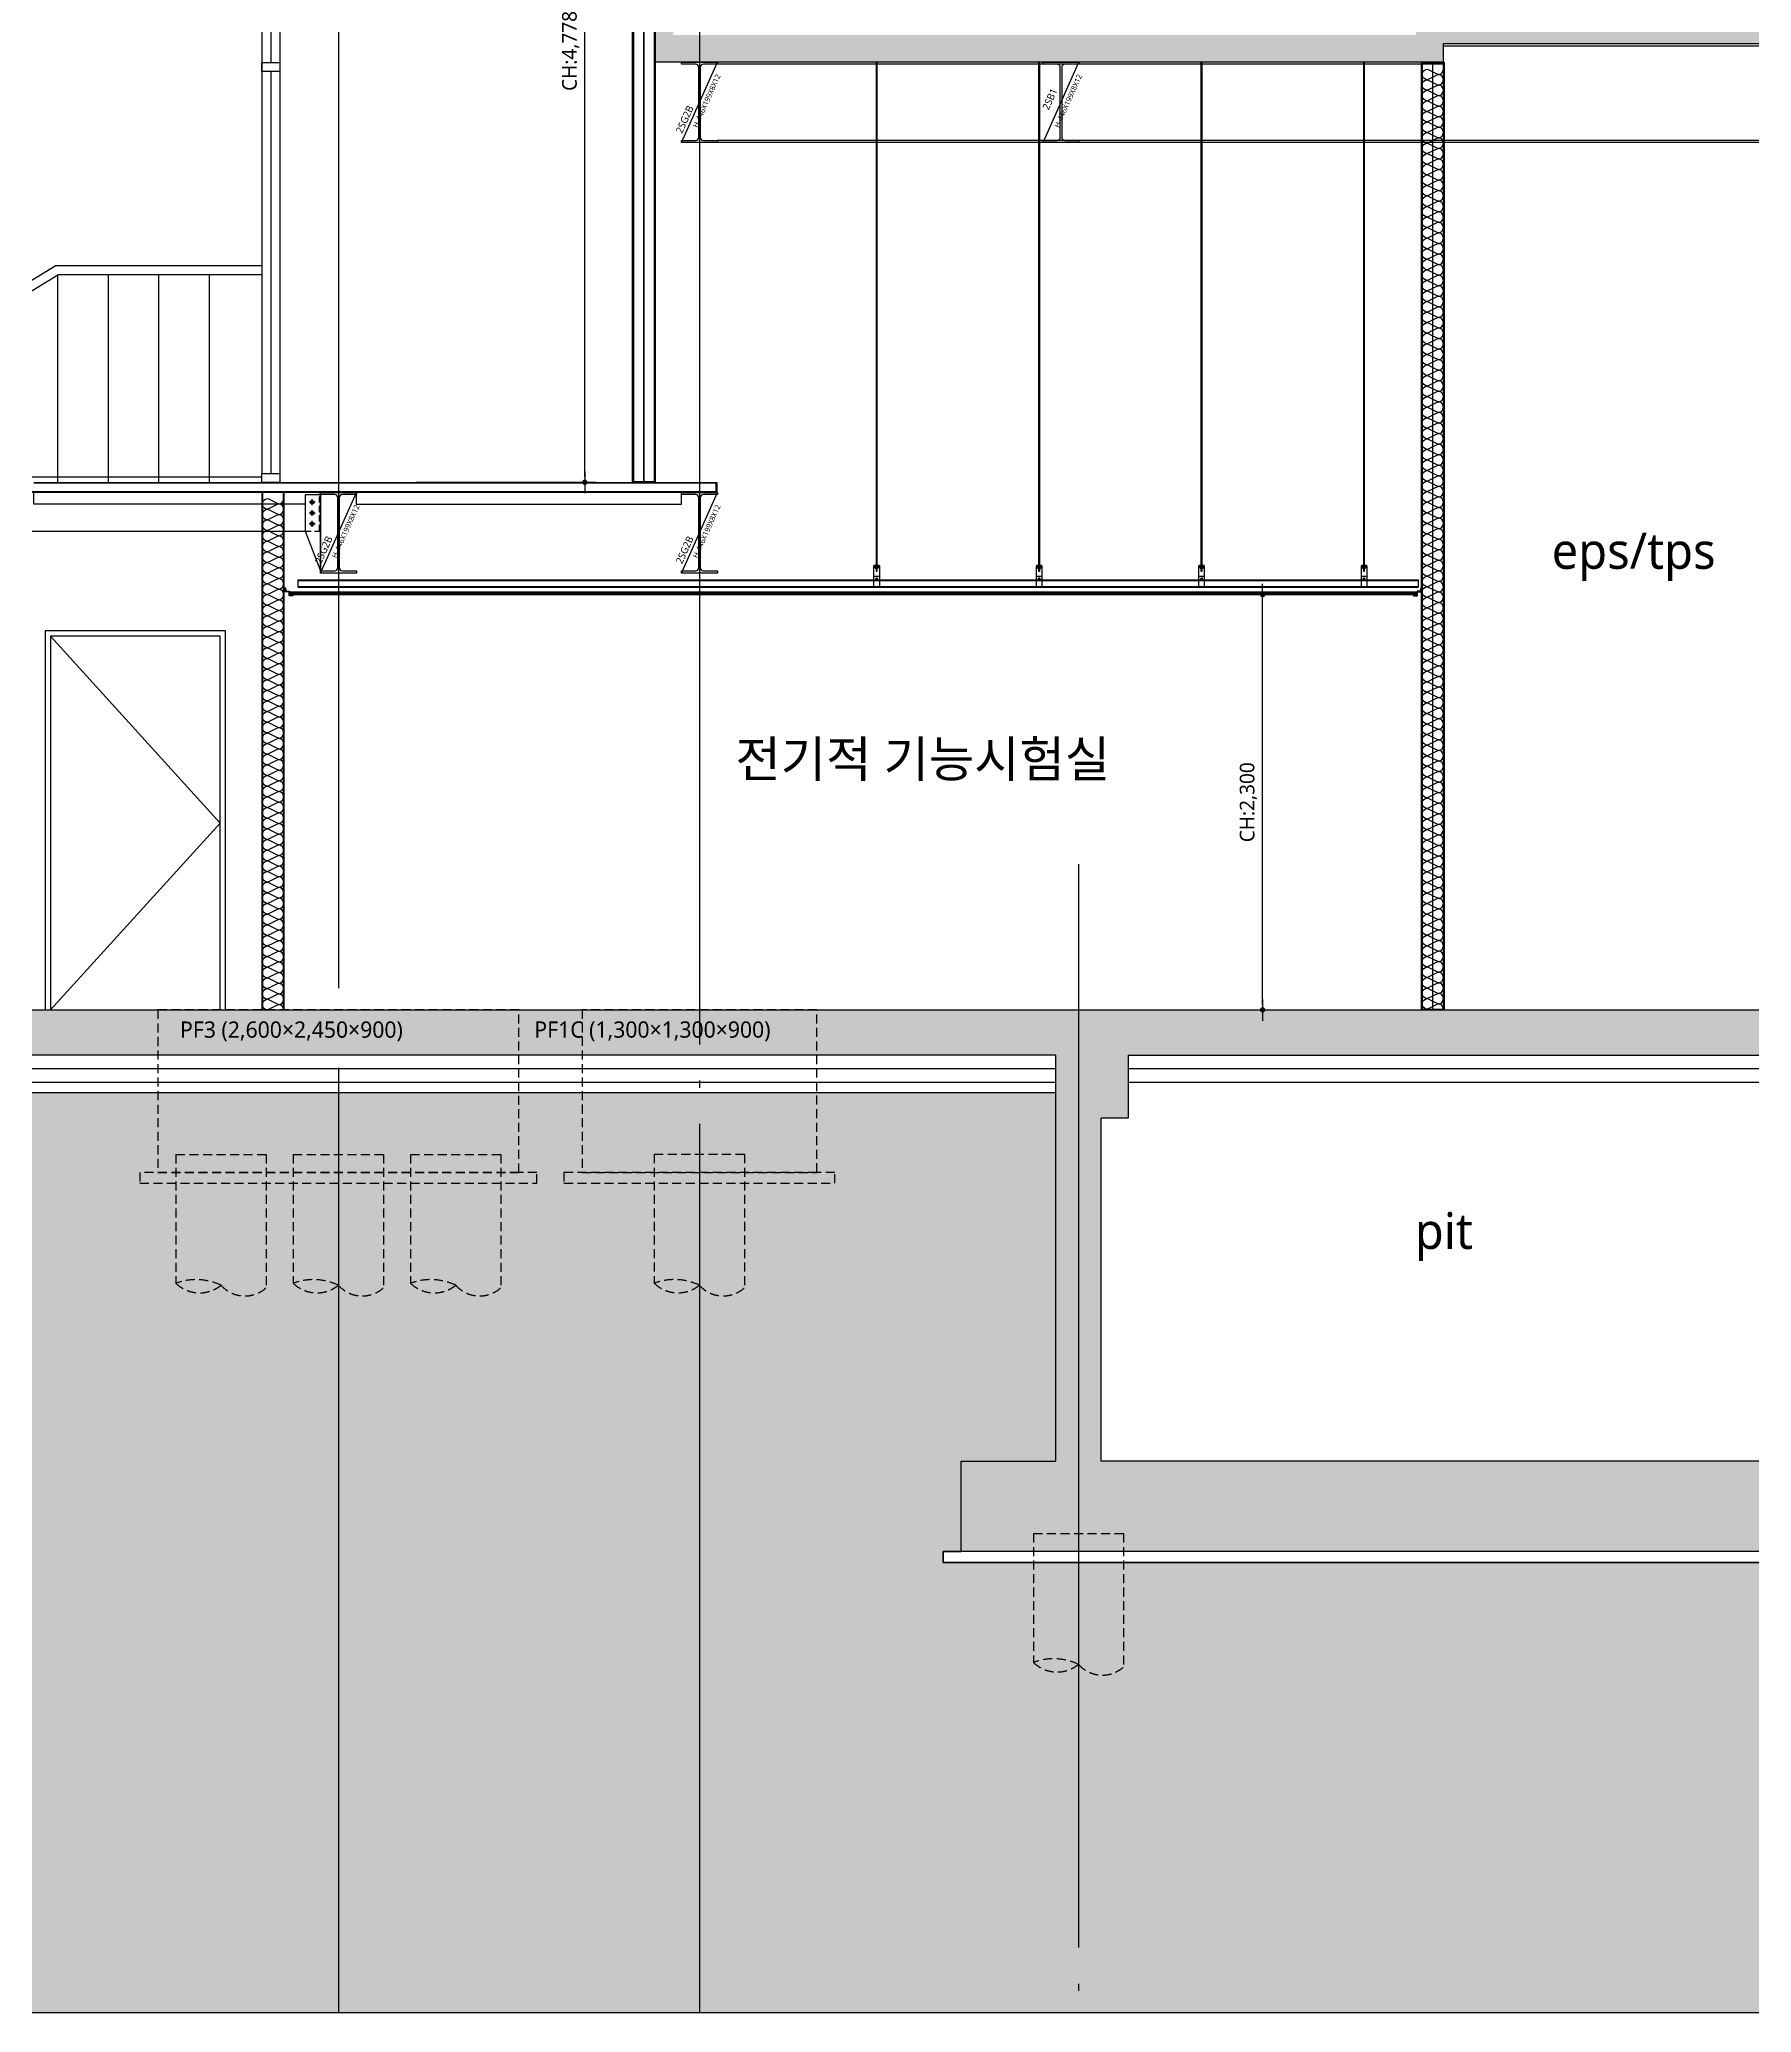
# Model space of a CAD drawing. Header units: millimetres. Extents: x 0 to 672800, y 0 to 118800.
# Drawn here: x 587683 to 597167, y 20890 to 31819 of the extents above; entities that cross this region are included whole.
import ezdxf
from ezdxf.enums import TextEntityAlignment as Align

# ---------------------------------------------------------------- set-up
doc = ezdxf.new("R2010")
doc.units = ezdxf.units.MM
doc.header["$LTSCALE"] = 200
for name, pattern in [('CEN-GAUN', [32.2, 30, -1, 0.2, -1]), ('CONTINOUS', [0]), ('HID', [2.3, 1.5, -0.8]), ('HIDDEN', [0.375, 0.25, -0.125])]:
    doc.linetypes.add(name, pattern=pattern)
doc.layers.get('DEFPOINTS').update_dxf_attribs({"color": 137})
for name, color, linetype in [('01단열재', 252, 'Continuous'), ('09GIRDER', 2, 'Continuous'), ('0파일', 251, 'HIDDEN'), ('5기초', 5, 'HIDDEN'), ('5기초버림콘크리트', 251, 'HIDDEN'), ('5버림콘크리트', 5, 'CONTINOUS'), ('A-CON', 2, 'Continuous'), ('AA-SANI-ASMB', 6, 'Continuous'), ('AA-SSXS', 6, 'Continuous'), ('BOLT', 8, 'Continuous'), ('CEN', 1, 'CEN-GAUN'), ('ELE-252', 252, 'Continuous'), ('ELE-6', 6, 'Continuous'), ('ELE-8', 8, 'Continuous'), ('ELE-STL', 252, 'Continuous'), ('FI', 6, 'Continuous'), ('HAT-253', 253, 'Continuous'), ('HAT-254', 254, 'Continuous'), ('HAT-INS', 252, 'Continuous'), ('HID-8', 8, 'HID'), ('PANEL', 6, 'Continuous'), ('S-253', 252, 'Continuous'), ('SOL-253', 253, 'Continuous'), ('STEEL', 4, 'Continuous'), ('WALL-GLASS', 4, 'Continuous')]:
    doc.layers.add(name, color=color, linetype=linetype)
doc.layers.add('check', color=61, linetype='Continuous', plot=False)
doc.layers.add('TXT-1', color=137, linetype='Continuous', plot=False)
doc.styles.add('$0$스타일1', font='malgun.ttf')
doc.styles.add('스타일1', font='malgun.ttf')
doc.linetypes.add('INSUL50', pattern='A,0.00254,-2.54,[134,ltypeshp.shx,S=6.25,R=0,X=-2.54,Y=0],-19.92,[134,ltypeshp.shx,S=6.25,R=180,X=2.54,Y=0],-2.54', length=25.00254)
doc.dimstyles.new('CJA', dxfattribs={"dimscale": 300, "dimtxt": 2.7, "dimasz": 1, "dimexe": 2, "dimexo": 3, "dimgap": 1, "dimtad": 1, "dimdec": 0, "dimzin": 1, "dimdsep": 46, "dimlunit": 6, "dimtxsty": '$0$스타일1', "dimblk": 'CJDOT', "dimcen": 0.09, "dimdle": 1, "dimclrd": 256, "dimclre": 256, "dimclrt": 3, "dimadec": 0, "dimazin": 0, "dimtfac": 1, "dimtdec": 0, "dimtix": 1, "dimtmove": 2, "dimatfit": 3, "dimldrblk": 'CJDOT', "dimfxl": 1, "dimtolj": 1, "dimtzin": 1, "dimarcsym": 0})

# ---------------------------------------------------------------- blocks, each defined once
blk = doc.blocks.new('*U305')
at = {"layer": 'HAT-INS'}
for points in [[(0, 0, 0.414214), (0.25, 0.25), (0, 0.75, -1), (0.5, 0.75), (0.25, 0.25, 0.414214), (0.5, 0)], [(0.5, 0, 0.414214), (0.75, 0.25), (0.5, 0.75, -1), (1, 0.75), (0.75, 0.25, 0.414214), (1, 0)], [(1, 0, 0.414214), (1.25, 0.25), (1, 0.75, -1), (1.5, 0.75), (1.25, 0.25, 0.414214), (1.5, 0)], [(1.5, 0, 0.414214), (1.75, 0.25), (1.5, 0.75, -1), (2, 0.75), (1.75, 0.25, 0.414214), (2, 0)], [(2, 0, 0.414214), (2.25, 0.25), (2, 0.75, -1), (2.5, 0.75), (2.25, 0.25, 0.414214), (2.5, 0)], [(2.5, 0, 0.414214), (2.75, 0.25), (2.5, 0.75, -1), (3, 0.75), (2.75, 0.25, 0.414214), (3, 0)], [(3, 0, 0.414214), (3.25, 0.25), (3, 0.75, -1), (3.5, 0.75), (3.25, 0.25, 0.414214), (3.5, 0)], [(3.5, 0, 0.414214), (3.75, 0.25), (3.5, 0.75, -1), (4, 0.75), (3.75, 0.25, 0.414214), (4, 0)], [(4, 0, 0.414214), (4.25, 0.25), (4, 0.75, -1), (4.5, 0.75), (4.25, 0.25, 0.414214), (4.5, 0)], [(4.5, 0, 0.414214), (4.75, 0.25), (4.5, 0.75, -1), (5, 0.75), (4.75, 0.25, 0.414214), (5, 0)], [(5, 0, 0.414214), (5.25, 0.25), (5, 0.75, -1), (5.5, 0.75), (5.25, 0.25, 0.414214), (5.5, 0)], [(5.5, 0, 0.414214), (5.75, 0.25), (5.5, 0.75, -1), (6, 0.75), (5.75, 0.25, 0.414214), (6, 0)], [(6, 0, 0.414214), (6.25, 0.25), (6, 0.75, -1), (6.5, 0.75), (6.25, 0.25, 0.414214), (6.5, 0)], [(6.5, 0, 0.414214), (6.75, 0.25), (6.5, 0.75, -1), (7, 0.75), (6.75, 0.25, 0.414214), (7, 0)], [(7, 0, 0.414214), (7.25, 0.25), (7, 0.75, -1), (7.5, 0.75), (7.25, 0.25, 0.414214), (7.5, 0)], [(7.5, 0, 0.414214), (7.75, 0.25), (7.5, 0.75, -1), (8, 0.75), (7.75, 0.25, 0.414214), (8, 0)], [(8, 0, 0.414214), (8.25, 0.25), (8, 0.75, -1), (8.5, 0.75), (8.25, 0.25, 0.414214), (8.5, 0)], [(8.5, 0, 0.414214), (8.75, 0.25), (8.5, 0.75, -1), (9, 0.75), (8.75, 0.25, 0.414214), (9, 0)], [(9, 0, 0.414214), (9.25, 0.25), (9, 0.75, -1), (9.5, 0.75), (9.25, 0.25, 0.414214), (9.5, 0)], [(9.5, 0, 0.414214), (9.75, 0.25), (9.5, 0.75, -1), (10, 0.75), (9.75, 0.25, 0.414214), (10, 0)], [(10, 0, 0.414214), (10.25, 0.25), (10, 0.75, -1), (10.5, 0.75), (10.25, 0.25, 0.414214), (10.5, 0)], [(10.5, 0, 0.414214), (10.75, 0.25), (10.5, 0.75, -1), (11, 0.75), (10.75, 0.25, 0.414214), (11, 0)], [(11, 0, 0.414214), (11.25, 0.25), (11, 0.75, -1), (11.5, 0.75), (11.25, 0.25, 0.414214), (11.5, 0)], [(11.5, 0, 0.414214), (11.75, 0.25), (11.5, 0.75, -1), (12, 0.75), (11.75, 0.25, 0.414214), (12, 0)], [(12, 0, 0.414214), (12.25, 0.25), (12, 0.75, -1), (12.5, 0.75), (12.25, 0.25, 0.414214), (12.5, 0)], [(12.5, 0, 0.414214), (12.75, 0.25), (12.5, 0.75, -1), (13, 0.75), (12.75, 0.25, 0.414214), (13, 0)], [(13, 0, 0.414214), (13.25, 0.25), (13, 0.75, -1), (13.5, 0.75), (13.25, 0.25, 0.414214), (13.5, 0)], [(13.5, 0, 0.414214), (13.75, 0.25), (13.5, 0.75, -1), (14, 0.75), (13.75, 0.25, 0.414214), (14, 0)], [(14, 0, 0.414214), (14.25, 0.25), (14, 0.75, -1), (14.5, 0.75), (14.25, 0.25, 0.414214), (14.5, 0)], [(14.5, 0, 0.414214), (14.75, 0.25), (14.5, 0.75, -1), (15, 0.75), (14.75, 0.25, 0.414214), (15, 0)], [(15, 0, 0.414214), (15.25, 0.25), (15, 0.75, -1), (15.5, 0.75), (15.25, 0.25, 0.414214), (15.5, 0)], [(15.5, 0, 0.414214), (15.75, 0.25), (15.5, 0.75, -1), (16, 0.75), (15.75, 0.25, 0.414214), (16, 0)], [(16, 0, 0.414214), (16.25, 0.25), (16, 0.75, -1), (16.5, 0.75), (16.25, 0.25, 0.414214), (16.5, 0)], [(16.5, 0, 0.414214), (16.75, 0.25), (16.5, 0.75, -1), (17, 0.75), (16.75, 0.25, 0.414214), (17, 0)], [(17, 0, 0.414214), (17.25, 0.25), (17, 0.75, -1), (17.5, 0.75), (17.25, 0.25, 0.414214), (17.5, 0)], [(17.5, 0, 0.414214), (17.75, 0.25), (17.5, 0.75, -1), (18, 0.75), (17.75, 0.25, 0.414214), (18, 0)], [(18, 0, 0.414214), (18.25, 0.25), (18, 0.75, -1), (18.5, 0.75), (18.25, 0.25, 0.414214), (18.5, 0)], [(18.5, 0, 0.414214), (18.75, 0.25), (18.5, 0.75, -1), (19, 0.75), (18.75, 0.25, 0.414214), (19, 0)], [(19, 0, 0.414214), (19.25, 0.25), (19, 0.75, -1), (19.5, 0.75), (19.25, 0.25, 0.414214), (19.5, 0)], [(19.5, 0, 0.414214), (19.75, 0.25), (19.5, 0.75, -1), (20, 0.75), (19.75, 0.25, 0.414214), (20, 0)], [(20, 0, 0.414214), (20.25, 0.25), (20, 0.75, -1), (20.5, 0.75), (20.25, 0.25, 0.414214), (20.5, 0)], [(20.5, 0, 0.414214), (20.75, 0.25), (20.5, 0.75, -1), (21, 0.75), (20.75, 0.25, 0.414214), (21, 0)], [(21, 0, 0.414214), (21.25, 0.25), (21, 0.75, -1), (21.5, 0.75), (21.25, 0.25, 0.414214), (21.5, 0)], [(21.5, 0, 0.414214), (21.75, 0.25), (21.5, 0.75, -1), (22, 0.75), (21.75, 0.25, 0.414214), (22, 0)], [(22, 0, 0.414214), (22.25, 0.25), (22, 0.75, -1), (22.5, 0.75), (22.25, 0.25, 0.414214), (22.5, 0)], [(22.5, 0, 0.414214), (22.75, 0.25), (22.5, 0.75, -1), (23, 0.75), (22.75, 0.25, 0.414214), (23, 0)], [(23, 0, 0.414214), (23.25, 0.25), (23, 0.75, -1), (23.5, 0.75), (23.25, 0.25, 0.414214), (23.5, 0)], [(23.5, 0, 0.414214), (23.75, 0.25), (23.5, 0.75, -1), (24, 0.75), (23.75, 0.25, 0.414214), (24, 0)]]:
    blk.add_lwpolyline(points, format="xyb", dxfattribs=at)
blk = doc.blocks.new('*U293')
at = {"layer": 'HAT-INS'}
for points in [[(0, 0, 0.414214), (0.25, 0.25), (0, 0.75, -1), (0.5, 0.75), (0.25, 0.25, 0.414214), (0.5, 0)], [(0.5, 0, 0.414214), (0.75, 0.25), (0.5, 0.75, -1), (1, 0.75), (0.75, 0.25, 0.414214), (1, 0)], [(1, 0, 0.414214), (1.25, 0.25), (1, 0.75, -1), (1.5, 0.75), (1.25, 0.25, 0.414214), (1.5, 0)], [(1.5, 0, 0.414214), (1.75, 0.25), (1.5, 0.75, -1), (2, 0.75), (1.75, 0.25, 0.414214), (2, 0)], [(2, 0, 0.414214), (2.25, 0.25), (2, 0.75, -1), (2.5, 0.75), (2.25, 0.25, 0.414214), (2.5, 0)], [(2.5, 0, 0.414214), (2.75, 0.25), (2.5, 0.75, -1), (3, 0.75), (2.75, 0.25, 0.414214), (3, 0)], [(3, 0, 0.414214), (3.25, 0.25), (3, 0.75, -1), (3.5, 0.75), (3.25, 0.25, 0.414214), (3.5, 0)], [(3.5, 0, 0.414214), (3.75, 0.25), (3.5, 0.75, -1), (4, 0.75), (3.75, 0.25, 0.414214), (4, 0)], [(4, 0, 0.414214), (4.25, 0.25), (4, 0.75, -1), (4.5, 0.75), (4.25, 0.25, 0.414214), (4.5, 0)], [(4.5, 0, 0.414214), (4.75, 0.25), (4.5, 0.75, -1), (5, 0.75), (4.75, 0.25, 0.414214), (5, 0)], [(5, 0, 0.414214), (5.25, 0.25), (5, 0.75, -1), (5.5, 0.75), (5.25, 0.25, 0.414214), (5.5, 0)], [(5.5, 0, 0.414214), (5.75, 0.25), (5.5, 0.75, -1), (6, 0.75), (5.75, 0.25, 0.414214), (6, 0)], [(6, 0, 0.414214), (6.25, 0.25), (6, 0.75, -1), (6.5, 0.75), (6.25, 0.25, 0.414214), (6.5, 0)], [(6.5, 0, 0.414214), (6.75, 0.25), (6.5, 0.75, -1), (7, 0.75), (6.75, 0.25, 0.414214), (7, 0)], [(7, 0, 0.414214), (7.25, 0.25), (7, 0.75, -1), (7.5, 0.75), (7.25, 0.25, 0.414214), (7.5, 0)], [(7.5, 0, 0.414214), (7.75, 0.25), (7.5, 0.75, -1), (8, 0.75), (7.75, 0.25, 0.414214), (8, 0)], [(8, 0, 0.414214), (8.25, 0.25), (8, 0.75, -1), (8.5, 0.75), (8.25, 0.25, 0.414214), (8.5, 0)], [(8.5, 0, 0.414214), (8.75, 0.25), (8.5, 0.75, -1), (9, 0.75), (8.75, 0.25, 0.414214), (9, 0)], [(9, 0, 0.414214), (9.25, 0.25), (9, 0.75, -1), (9.5, 0.75), (9.25, 0.25, 0.414214), (9.5, 0)], [(9.5, 0, 0.414214), (9.75, 0.25), (9.5, 0.75, -1), (10, 0.75), (9.75, 0.25, 0.414214), (10, 0)], [(10, 0, 0.414214), (10.25, 0.25), (10, 0.75, -1), (10.5, 0.75), (10.25, 0.25, 0.414214), (10.5, 0)], [(10.5, 0, 0.414214), (10.75, 0.25), (10.5, 0.75, -1), (11, 0.75), (10.75, 0.25, 0.414214), (11, 0)], [(11, 0, 0.414214), (11.25, 0.25), (11, 0.75, -1), (11.5, 0.75), (11.25, 0.25, 0.414214), (11.5, 0)], [(11.5, 0, 0.414214), (11.75, 0.25), (11.5, 0.75, -1), (12, 0.75), (11.75, 0.25, 0.414214), (12, 0)], [(12, 0, 0.414214), (12.25, 0.25), (12, 0.75, -1), (12.5, 0.75), (12.25, 0.25, 0.414214), (12.5, 0)], [(12.5, 0, 0.414214), (12.75, 0.25), (12.5, 0.75, -1), (13, 0.75), (12.75, 0.25, 0.414214), (13, 0)], [(13, 0, 0.414214), (13.25, 0.25), (13, 0.75, -1), (13.5, 0.75), (13.25, 0.25, 0.414214), (13.5, 0)], [(13.5, 0, 0.414214), (13.75, 0.25), (13.5, 0.75, -1), (14, 0.75), (13.75, 0.25, 0.414214), (14, 0)], [(14, 0, 0.414214), (14.25, 0.25), (14, 0.75, -1), (14.5, 0.75), (14.25, 0.25, 0.414214), (14.5, 0)], [(14.5, 0, 0.414214), (14.75, 0.25), (14.5, 0.75, -1), (15, 0.75), (14.75, 0.25, 0.414214), (15, 0)], [(15, 0, 0.414214), (15.25, 0.25), (15, 0.75, -1), (15.5, 0.75), (15.25, 0.25, 0.414214), (15.5, 0)], [(15.5, 0, 0.414214), (15.75, 0.25), (15.5, 0.75, -1), (16, 0.75), (15.75, 0.25, 0.414214), (16, 0)], [(16, 0, 0.414214), (16.25, 0.25), (16, 0.75, -1), (16.5, 0.75), (16.25, 0.25, 0.414214), (16.5, 0)], [(16.5, 0, 0.414214), (16.75, 0.25), (16.5, 0.75, -1), (17, 0.75), (16.75, 0.25, 0.414214), (17, 0)], [(17, 0, 0.414214), (17.25, 0.25), (17, 0.75, -1), (17.5, 0.75), (17.25, 0.25, 0.414214), (17.5, 0)], [(17.5, 0, 0.414214), (17.75, 0.25), (17.5, 0.75, -1), (18, 0.75), (17.75, 0.25, 0.414214), (18, 0)], [(18, 0, 0.414214), (18.25, 0.25), (18, 0.75, -1), (18.5, 0.75), (18.25, 0.25, 0.414214), (18.5, 0)], [(18.5, 0, 0.414214), (18.75, 0.25), (18.5, 0.75, -1), (19, 0.75), (18.75, 0.25, 0.414214), (19, 0)], [(19, 0, 0.414214), (19.25, 0.25), (19, 0.75, -1), (19.5, 0.75), (19.25, 0.25, 0.414214), (19.5, 0)], [(19.5, 0, 0.414214), (19.75, 0.25), (19.5, 0.75, -1), (20, 0.75), (19.75, 0.25, 0.414214), (20, 0)], [(20, 0, 0.414214), (20.25, 0.25), (20, 0.75, -1), (20.5, 0.75), (20.25, 0.25, 0.414214), (20.5, 0)], [(20.5, 0, 0.414214), (20.75, 0.25), (20.5, 0.75, -1), (21, 0.75), (20.75, 0.25, 0.414214), (21, 0)], [(21, 0, 0.414214), (21.25, 0.25), (21, 0.75, -1), (21.5, 0.75), (21.25, 0.25, 0.414214), (21.5, 0)], [(21.5, 0, 0.414214), (21.75, 0.25), (21.5, 0.75, -1), (22, 0.75), (21.75, 0.25, 0.414214), (22, 0)], [(22, 0, 0.414214), (22.25, 0.25), (22, 0.75, -1), (22.5, 0.75), (22.25, 0.25, 0.414214), (22.5, 0)], [(22.5, 0, 0.414214), (22.75, 0.25), (22.5, 0.75, -1), (23, 0.75), (22.75, 0.25, 0.414214), (23, 0)], [(23, 0, 0.414214), (23.25, 0.25), (23, 0.75, -1), (23.5, 0.75), (23.25, 0.25, 0.414214), (23.5, 0)], [(23.5, 0, 0.414214), (23.75, 0.25), (23.5, 0.75, -1), (24, 0.75), (23.75, 0.25, 0.414214), (24, 0)], [(24, 0, 0.414214), (24.25, 0.25), (24, 0.75, -1), (24.5, 0.75), (24.25, 0.25, 0.414214), (24.5, 0)], [(24.5, 0, 0.414214), (24.75, 0.25), (24.5, 0.75, -1), (25, 0.75), (24.75, 0.25, 0.414214), (25, 0)], [(25, 0, 0.414214), (25.25, 0.25), (25, 0.75, -1), (25.5, 0.75), (25.25, 0.25, 0.414214), (25.5, 0)], [(25.5, 0, 0.414214), (25.75, 0.25), (25.5, 0.75, -1), (26, 0.75), (25.75, 0.25, 0.414214), (26, 0)], [(26, 0, 0.414214), (26.25, 0.25), (26, 0.75, -1), (26.5, 0.75), (26.25, 0.25, 0.414214), (26.5, 0)], [(26.5, 0, 0.414214), (26.75, 0.25), (26.5, 0.75, -1), (27, 0.75), (26.75, 0.25, 0.414214), (27, 0)], [(27, 0, 0.414214), (27.25, 0.25), (27, 0.75, -1), (27.5, 0.75), (27.25, 0.25, 0.414214), (27.5, 0)], [(27.5, 0, 0.414214), (27.75, 0.25), (27.5, 0.75, -1), (28, 0.75), (27.75, 0.25, 0.414214), (28, 0)], [(28, 0, 0.414214), (28.25, 0.25), (28, 0.75, -1), (28.5, 0.75), (28.25, 0.25, 0.414214), (28.5, 0)], [(28.5, 0, 0.414214), (28.75, 0.25), (28.5, 0.75, -1), (29, 0.75), (28.75, 0.25, 0.414214), (29, 0)], [(29, 0, 0.414214), (29.25, 0.25), (29, 0.75, -1), (29.5, 0.75), (29.25, 0.25, 0.414214), (29.5, 0)], [(29.5, 0, 0.414214), (29.75, 0.25), (29.5, 0.75, -1), (30, 0.75), (29.75, 0.25, 0.414214), (30, 0)], [(30, 0, 0.414214), (30.25, 0.25), (30, 0.75, -1), (30.5, 0.75), (30.25, 0.25, 0.414214), (30.5, 0)], [(30.5, 0, 0.414214), (30.75, 0.25), (30.5, 0.75, -1), (31, 0.75), (30.75, 0.25, 0.414214), (31, 0)], [(31, 0, 0.414214), (31.25, 0.25), (31, 0.75, -1), (31.5, 0.75), (31.25, 0.25, 0.414214), (31.5, 0)], [(31.5, 0, 0.414214), (31.75, 0.25), (31.5, 0.75, -1), (32, 0.75), (31.75, 0.25, 0.414214), (32, 0)], [(32, 0, 0.414214), (32.25, 0.25), (32, 0.75, -1), (32.5, 0.75), (32.25, 0.25, 0.414214), (32.5, 0)], [(32.5, 0, 0.414214), (32.75, 0.25), (32.5, 0.75, -1), (33, 0.75), (32.75, 0.25, 0.414214), (33, 0)], [(33, 0, 0.414214), (33.25, 0.25), (33, 0.75, -1), (33.5, 0.75), (33.25, 0.25, 0.414214), (33.5, 0)], [(33.5, 0, 0.414214), (33.75, 0.25), (33.5, 0.75, -1), (34, 0.75), (33.75, 0.25, 0.414214), (34, 0)], [(34, 0, 0.414214), (34.25, 0.25), (34, 0.75, -1), (34.5, 0.75), (34.25, 0.25, 0.414214), (34.5, 0)], [(34.5, 0, 0.414214), (34.75, 0.25), (34.5, 0.75, -1), (35, 0.75), (34.75, 0.25, 0.414214), (35, 0)], [(35, 0, 0.414214), (35.25, 0.25), (35, 0.75, -1), (35.5, 0.75), (35.25, 0.25, 0.414214), (35.5, 0)], [(35.5, 0, 0.414214), (35.75, 0.25), (35.5, 0.75, -1), (36, 0.75), (35.75, 0.25, 0.414214), (36, 0)], [(36, 0, 0.414214), (36.25, 0.25), (36, 0.75, -1), (36.5, 0.75), (36.25, 0.25, 0.414214), (36.5, 0)], [(36.5, 0, 0.414214), (36.75, 0.25), (36.5, 0.75, -1), (37, 0.75), (36.75, 0.25, 0.414214), (37, 0)], [(37, 0, 0.414214), (37.25, 0.25), (37, 0.75, -1), (37.5, 0.75), (37.25, 0.25, 0.414214), (37.5, 0)], [(37.5, 0, 0.414214), (37.75, 0.25), (37.5, 0.75, -1), (38, 0.75), (37.75, 0.25, 0.414214), (38, 0)], [(38, 0, 0.414214), (38.25, 0.25), (38, 0.75, -1), (38.5, 0.75), (38.25, 0.25, 0.414214), (38.5, 0)], [(38.5, 0, 0.414214), (38.75, 0.25), (38.5, 0.75, -1), (39, 0.75), (38.75, 0.25, 0.414214), (39, 0)], [(39, 0, 0.414214), (39.25, 0.25), (39, 0.75, -1), (39.5, 0.75), (39.25, 0.25, 0.414214), (39.5, 0)], [(39.5, 0, 0.414214), (39.75, 0.25), (39.5, 0.75, -1), (40, 0.75), (39.75, 0.25, 0.414214), (40, 0)], [(40, 0, 0.414214), (40.25, 0.25), (40, 0.75, -1), (40.5, 0.75), (40.25, 0.25, 0.414214), (40.5, 0)], [(40.5, 0, 0.414214), (40.75, 0.25), (40.5, 0.75, -1), (41, 0.75), (40.75, 0.25, 0.414214), (41, 0)], [(41, 0, 0.414214), (41.25, 0.25), (41, 0.75, -1), (41.5, 0.75), (41.25, 0.25, 0.414214), (41.5, 0)], [(41.5, 0, 0.414214), (41.75, 0.25), (41.5, 0.75, -1), (42, 0.75), (41.75, 0.25, 0.414214), (42, 0)], [(42, 0, 0.414214), (42.25, 0.25), (42, 0.75, -1), (42.5, 0.75), (42.25, 0.25, 0.414214), (42.5, 0)], [(42.5, 0, 0.414214), (42.75, 0.25), (42.5, 0.75, -1), (43, 0.75), (42.75, 0.25, 0.414214), (43, 0)], [(43, 0, 0.414214), (43.25, 0.25), (43, 0.75, -1), (43.5, 0.75), (43.25, 0.25, 0.414214), (43.5, 0)], [(43.5, 0, 0.414214), (43.75, 0.25), (43.5, 0.75, -1), (44, 0.75), (43.75, 0.25, 0.414214), (44, 0)], [(44, 0, 0.414214), (44.25, 0.25), (44, 0.75, -1), (44.5, 0.75), (44.25, 0.25, 0.414214), (44.5, 0)]]:
    blk.add_lwpolyline(points, format="xyb", dxfattribs=at)
blk = doc.blocks.new('CJDOT')
blk.add_line((-2, 0), (2, 0))
at = {"const_width": 0.5}
blk.add_lwpolyline([(-0.25, 0, 1), (0.25, 0, 1)], format="xyb", close=True, dxfattribs=at)
blk = doc.blocks.new('*D491')
at = {"layer": 'check', "lineweight": -2, "transparency": 16777216}
for p, q in [((590409, 34144), (590764, 34144)), ((590704, 29396), (590704, 34114)), ((589770, 29366), (590764, 29366))]:
    blk.add_line(p, q, dxfattribs=at)
at = {"layer": 'DEFPOINTS', "color": 0, "transparency": 16777216}
for p in [(590319, 34144), (590704, 34144), (589680, 29366)]:
    blk.add_point(p, dxfattribs=at)
at = {"layer": 'check', "lineweight": -2, "transparency": 16777216, "xscale": 30, "yscale": 30, "zscale": 30}
for p, rotation in [((590704, 34144), 90), ((590704, 29366), 270)]:
    blk.add_blockref('CJDOT', p, dxfattribs=dict(at, rotation=rotation))
at = {"layer": 'check', "transparency": 16777216, "insert": (590626, 31755), "char_height": 81, "attachment_point": 5, "rotation": 90, "style": '$0$스타일1'}
blk.add_mtext('\\A1;CH:4,778', dxfattribs=at)
blk = doc.blocks.new('BOLT-M20')
at = {"layer": 'BOLT'}
for p, q in [((16, 0), (-16, 0)), ((0, -16), (0, 16))]:
    blk.add_line(p, q, dxfattribs=at)
blk.add_circle((0, 0), 10, dxfattribs=at)
blk = doc.blocks.new('str-sec1')
at = {"layer": 'ELE-6'}
for points in [[(105, 72), (105, 240), (4572, 2982), (5955, 2982)], [(405, 72), (4657, 2682), (6195, 2682)]]:
    blk.add_lwpolyline(points, dxfattribs=at)
at = {"layer": 'ELE-8', "ltscale": 10}
for p, q in [((80, 60), (62, 30)), ((430, 60), (448, 30))]:
    blk.add_line(p, q, dxfattribs=at)
at = {"layer": 'ELE-8'}
blk.add_lwpolyline([(4693, 2949), (8473, 2949)], dxfattribs=at)
at = {"layer": 'ELE-8', "ltscale": 10}
for points in [[(195, 92), (165, 92), (165, 72), (195, 72)], [(188, 107), (172, 107), (172, -80), (188, -80)], [(345, 92), (315, 92), (315, 72), (345, 72)], [(338, 107), (322, 107), (322, -80), (338, -80)]]:
    blk.add_lwpolyline(points, close=True, dxfattribs=at)
at = {"layer": 'FI'}
for p, q in [((6195, 2882), (6195, 2682)), ((6280, 2882), (6195, 2882)), ((6280, 2462), (6280, 2882)), ((6195, 2682), (6280, 2462))]:
    blk.add_line(p, q, dxfattribs=at)
blk.add_lwpolyline([(4693, 2952), (8473, 2952)], dxfattribs=at)
at = {"layer": 'HID-8', "color": 8, "linetype": 'HIDDEN', "ltscale": 0.7}
for p, q in [((6275, 2682), (6275, 2896)), ((6195, 2682), (6275, 2682))]:
    blk.add_line(p, q, dxfattribs=at)
at = {"layer": 'S-253'}
blk.add_line((6280, 2884), (6280, 2462), dxfattribs=at)
at = {"layer": 'STEEL'}
blk.add_line((8479, 2896), (8479, 2952), dxfattribs=at)
at = {"layer": 'STEEL', "ltscale": 100}
for p, q in [((80, 60), (80, 72)), ((80, 72), (430, 72)), ((430, 60), (80, 60)), ((430, 72), (430, 60))]:
    blk.add_line(p, q, dxfattribs=at)
at = {"layer": 'STEEL'}
for points in [[(8479, 2896), (4669, 2896), (4669, 2902), (8473, 2902), (8473, 2952)], [(8473, 2952), (8479, 2952)], [(6195, 2831), (4693, 2831), (4693, 2896)], [(6479, 2896), (6479, 2831), (8280, 2831), (8280, 2896)]]:
    blk.add_lwpolyline(points, dxfattribs=at)
at = {"layer": 'BOLT'}
for p in [(6235, 2842), (6235, 2782), (6235, 2722)]:
    blk.add_blockref('BOLT-M20', p, dxfattribs=at)
blk = doc.blocks.new('*D352')
at = {"layer": 'check', "lineweight": -2, "transparency": 16777216}
for p, q in [((594454, 28744), (594519, 28744)), ((594459, 26474), (594459, 28714)), ((594210, 26444), (594519, 26444))]:
    blk.add_line(p, q, dxfattribs=at)
at = {"layer": 'DEFPOINTS', "color": 0, "transparency": 16777216}
for p in [(594364, 28744), (594459, 28744), (594120, 26444)]:
    blk.add_point(p, dxfattribs=at)
at = {"layer": 'check', "lineweight": -2, "transparency": 16777216, "xscale": 30, "yscale": 30, "zscale": 30}
for p, rotation in [((594459, 28744), 90), ((594459, 26444), 270)]:
    blk.add_blockref('CJDOT', p, dxfattribs=dict(at, rotation=rotation))
at = {"layer": 'check', "transparency": 16777216, "insert": (594380, 27594), "char_height": 81, "attachment_point": 5, "rotation": 90, "style": '$0$스타일1'}
blk.add_mtext('\\A1;CH:2,300', dxfattribs=at)
blk = doc.blocks.new('pile(500)-section')
at = {"layer": '0파일'}
for p, q in [((-250, 0), (-250, -714)), ((-250, 0), (250, 0)), ((250, 0), (250, -739))]:
    blk.add_line(p, q, dxfattribs=at)
for points in [[(-250, -714, -0.201908), (0, -725, 0.417045), (250, -739)], [(-250, -714, 0.379922), (0, -725)]]:
    blk.add_lwpolyline(points, format="xyb", dxfattribs=at)
blk = doc.blocks.new('SG-2SG2B')
at = {"layer": '09GIRDER'}
blk.add_lwpolyline([(-100, -434), (-22, -434, 0.414214), (-4, -416), (-4, -30, 0.414214), (-22, -12), (-100, -12), (-100, 0), (100, 0), (100, -12), (22, -12, 0.414214), (4, -30), (4, -416, 0.414214), (22, -434), (100, -434), (100, -446), (-100, -446)], format="xyb", close=True, dxfattribs=at)
at = {"layer": 'DEFPOINTS'}
blk.add_line((-100, -446), (100, 0), dxfattribs=at)
at = {"layer": 'DEFPOINTS', "style": '스타일1'}
for s, height, p in [('H-446X199X8X12', 30, (40, -215)), ('2SG2B', 40, (-82, -318, 0))]:
    blk.add_text(s, height=height, rotation=65.9541, dxfattribs=at).set_placement(p, align=Align.MIDDLE_CENTER)
blk = doc.blocks.new('S-PF3-S1')
at = {"layer": '5기초'}
blk.add_lwpolyline([(-1000, 0), (-1000, -900), (1000, -900), (1000, 0)], close=True, dxfattribs=at)
at = {"layer": '5기초버림콘크리트'}
blk.add_lwpolyline([(1000, -900), (-1100, -900), (-1100, -960), (1100, -960), (1100, -900), (1000, -900)], dxfattribs=at)
for p in [(-650, -800), (0, -800), (650, -800)]:
    blk.add_blockref('pile(500)-section', p, dxfattribs=at)
at = {"layer": 'DEFPOINTS', "style": '스타일1'}
blk.add_text('PF3 (2,600×2,450×900)', height=90, dxfattribs=at).set_placement((-260, -109), align=Align.MIDDLE_CENTER)
blk = doc.blocks.new('PF1C')
at = {"layer": '5기초'}
blk.add_lwpolyline([(43724, 62969), (43724, 62069), (45024, 62069), (45024, 62969)], close=True, dxfattribs=at)
at = {"layer": '5기초버림콘크리트'}
blk.add_lwpolyline([(45024, 62069), (43624, 62069), (43624, 62009), (45124, 62009), (45124, 62069), (45024, 62069)], dxfattribs=at)
at = {"layer": '0파일'}
blk.add_blockref('pile(500)-section', (44374, 62169), dxfattribs=at)
at = {"layer": 'DEFPOINTS', "style": '스타일1'}
blk.add_text('PF1C (1,300×1,300×900)', height=90, dxfattribs=at).set_placement((44114, 62860), align=Align.MIDDLE_CENTER)

msp = doc.modelspace()

# ---------------------------------------------------------------- hatches: boundary and pattern name
at = {"layer": 'HAT-254'}
h = msp.add_hatch(color=256, dxfattribs=at)
h.dxf.hatch_style = 1
h.paths.add_polyline_path([(595639.1, 36404.3), (595639.1, 37043.5), (595489.1, 37043.6), (595489.1, 36895.9), (595339.1, 36865.9), (595339.1, 36745.9), (595519.1, 36745.9), (595489.1, 36705.9), (595489.1, 36551.5), (589800, 36443.6), (589339.1, 36443.6), (589339.1, 36703.3), (589309.1, 36743.3), (589489.1, 36743.3), (589489.1, 36863.6), (589339.1, 36893.6), (589339.1, 37043.6), (589189.1, 37043.6), (589189.1, 36293.6), (589801.4, 36293.6)])
h.paths.add_polyline_path([(600338.8, 36493.6), (602201.1, 36454.3), (602201.1, 36604.3), (600338.9, 36643.6), (597539.1, 36590.4), (597539.1, 36700.2), (597509.1, 36740.2), (597689.1, 36740.2), (597689.1, 36860.2), (597539.1, 36893.6), (597539.1, 37043.5), (597389.1, 37043.5), (597389.1, 36437.5)])
h.paths.add_polyline_path([(595459.1, 31693.6), (595459.1, 31793.6), (602201.1, 31793.6), (602201.1, 31943.6), (595454.1, 31943.6), (595454.1, 32043.6), (595309.1, 32043.6), (595309.1, 31843.6), (591194.1, 31843.6), (591194.1, 32043.6), (591094.1, 32043.6), (591094.1, 31693.6)])
h = msp.add_hatch(color=256, dxfattribs=at)
h.dxf.hatch_style = 1
h.paths.add_polyline_path([(598289.1, 23943.6), (597764.1, 23943.6), (597764.1, 26193.6), (602201.1, 26193.6), (602201.1, 26443.6), (595819.1, 26443.6), (595719.1, 26443.6), (589039.1, 26443.6), (578201.5, 26443.6), (578201.5, 26193.6), (593314.1, 26193.6), (593314.1, 23943.6), (592789.1, 23943.6), (592789.1, 23443.6), (598289.1, 23443.6)])
h.paths.add_polyline_path([(597514.1, 25843.6), (597364.1, 25843.6), (597364.1, 26193.6), (593714.1, 26193.6), (593714.1, 25843.6), (593564.1, 25843.6), (593564.1, 23943.6), (597514.1, 23943.6)])
at = {"layer": 'SOL-253'}
h = msp.add_hatch(color=256, dxfattribs=at)
h.dxf.hatch_style = 1
h.paths.add_polyline_path([(578201.5, 25983.6), (578201.5, 20890.3), (602201.1, 20890.3), (602201.1, 25983.6), (597764.1, 25983.6), (597764.1, 23943.6), (598289.1, 23943.6), (598289.1, 23443.6), (598389.1, 23443.6), (598389.1, 23383.6), (592689.1, 23383.6), (592689.1, 23443.6), (592789.1, 23443.6), (592789.1, 23943.6), (593314.1, 23943.6), (593314.1, 25983.6), (588652.1, 25983.6)])

# ---------------------------------------------------------------- linework, layer by layer
at = {"color": 1}
for p, q in [((589039.1, 28770.6), (589050.9, 28770.6)), ((589071.5, 28758.6), (595311.1, 28758.6)), ((589071.5, 28743.6), (589071.5, 28758.6)), ((589071.5, 28751.6), (595311.1, 28751.6)), ((589071.5, 28743.6), (595311.1, 28743.6)), ((595311.1, 28743.6), (595311.1, 28758.6)), ((595343.5, 28770.6), (595331.7, 28770.6))]:
    msp.add_line(p, q, dxfattribs=at)
at = {"color": 8}
for p, q in [((589113.6, 28825.6), (589113.6, 28785.6)), ((589113.6, 28825.6), (595321.1, 28825.6)), ((589113.6, 28822.6), (595321.1, 28822.6)), ((589113.6, 28788.6), (595321.1, 28788.6)), ((589113.6, 28785.6), (595321.1, 28785.6)), ((592335.8, 28843.6), (592305.8, 28843.6)), ((592327.7, 28831.6), (592314, 28831.6)), ((592320.8, 28837.8), (592320.8, 28825.4)), ((593235.8, 28843.6), (593205.8, 28843.6)), ((593227.7, 28831.6), (593214, 28831.6)), ((593220.8, 28837.8), (593220.8, 28825.4)), ((594135.8, 28843.6), (594105.8, 28843.6)), ((594127.7, 28831.6), (594114, 28831.6)), ((594120.8, 28837.8), (594120.8, 28825.4)), ((595035.8, 28843.6), (595005.8, 28843.6)), ((595027.7, 28831.6), (595014, 28831.6)), ((595020.8, 28837.8), (595020.8, 28825.4)), ((595321.1, 28825.6), (595321.1, 28785.6))]:
    msp.add_line(p, q, dxfattribs=at)
for points in [[(592317.4, 31693.6), (592317.5, 28873.5), (592324.1, 28873.5), (592324.1, 31693.6)], [(593217.4, 31693.6), (593217.5, 28873.5), (593224.1, 28873.5), (593224.1, 31693.6)], [(594117.4, 31693.6), (594117.5, 28873.5), (594124.1, 28873.5), (594124.1, 31693.6)], [(595017.4, 31693.6), (595017.5, 28873.5), (595024.1, 28873.5), (595024.1, 31693.6)], [(592335.8, 28902.7), (592334.5, 28904.7), (592307.1, 28904.7), (592305.8, 28902.7), (592305.8, 28897.7), (592307.1, 28895.7), (592334.5, 28895.7), (592335.8, 28897.7), (592305.8, 28897.7)], [(592312.1, 28895.7), (592312.1, 28890.6), (592329.7, 28890.6), (592329.7, 28895.7)], [(593235.8, 28902.7), (593234.5, 28904.7), (593207.1, 28904.7), (593205.8, 28902.7), (593205.8, 28897.7), (593207.1, 28895.7), (593234.5, 28895.7), (593235.8, 28897.7), (593205.8, 28897.7)], [(593212.1, 28895.7), (593212.1, 28890.6), (593229.7, 28890.6), (593229.7, 28895.7)], [(594135.8, 28902.7), (594134.5, 28904.7), (594107.1, 28904.7), (594105.8, 28902.7), (594105.8, 28897.7), (594107.1, 28895.7), (594134.5, 28895.7), (594135.8, 28897.7), (594105.8, 28897.7)], [(594112.1, 28895.7), (594112.1, 28890.6), (594129.7, 28890.6), (594129.7, 28895.7)], [(595035.8, 28902.7), (595034.5, 28904.7), (595007.1, 28904.7), (595005.8, 28902.7), (595005.8, 28897.7), (595007.1, 28895.7), (595034.5, 28895.7), (595035.8, 28897.7), (595005.8, 28897.7)], [(595012.1, 28895.7), (595012.1, 28890.6), (595029.7, 28890.6), (595029.7, 28895.7)]]:
    msp.add_lwpolyline(points, dxfattribs=at)
for points in [[(592305.8, 28902.7), (592335.8, 28902.7), (592335.8, 28783.6), (592305.8, 28783.6)], [(593205.8, 28902.7), (593235.8, 28902.7), (593235.8, 28783.6), (593205.8, 28783.6)], [(594105.8, 28902.7), (594135.8, 28902.7), (594135.8, 28783.6), (594105.8, 28783.6)], [(595005.8, 28902.7), (595035.8, 28902.7), (595035.8, 28783.6), (595005.8, 28783.6)]]:
    msp.add_lwpolyline(points, close=True, dxfattribs=at)
at = {"color": 6}
for points in [[(589068.5, 28740.6), (589087.5, 28740.6), (589087.5, 28737.6), (589065.5, 28737.6), (589065.5, 28759.6), (589043.5, 28759.6), (589043.5, 28781.6), (589046.5, 28781.6), (589046.5, 28762.6), (589068.5, 28762.6)], [(595314.1, 28740.6), (595295.1, 28740.6), (595295.1, 28737.6), (595317.1, 28737.6), (595317.1, 28759.6), (595339.1, 28759.6), (595339.1, 28781.6), (595336.1, 28781.6), (595336.1, 28762.6), (595314.1, 28762.6)]]:
    msp.add_lwpolyline(points, close=True, dxfattribs=at)
at = {"color": 8}
for centre, radius in [((592320.8, 28831.6), 4.25), ((592320.8, 28831.6), 3.25), ((593220.8, 28831.6), 4.25), ((593220.8, 28831.6), 3.25), ((594120.8, 28831.6), 4.25), ((594120.8, 28831.6), 3.25), ((595020.8, 28831.6), 4.25), ((595020.8, 28831.6), 3.25)]:
    msp.add_circle(centre, radius, dxfattribs=at)
at = {"layer": '01단열재', "linetype": 'INSUL50', "ltscale": 0.0114}
msp.add_line((591031.6, 36109.6), (591031.6, 29369.5), dxfattribs=at)
at = {"layer": '01단열재', "linetype": 'INSUL50', "ltscale": 0.015}
for points in [[(578201.5, 26118.6), (593314.1, 26118.6)], [(593714.1, 26118.6), (597364.1, 26118.6)]]:
    msp.add_lwpolyline(points, dxfattribs=at)
at = {"layer": '01단열재'}
msp.add_lwpolyline([(593714.1, 26043.6), (597364.1, 26043.6)], dxfattribs=at)
at = {"layer": '5버림콘크리트'}
for points in [[(578201.5, 26043.6), (593314.1, 26043.6)], [(593314.1, 25983.6), (578201.5, 25983.6)], [(592789.1, 23443.6), (592689.1, 23443.6), (592689.1, 23383.6), (598389.1, 23383.6), (598389.1, 23443.6), (598289.1, 23443.6)]]:
    msp.add_lwpolyline(points, dxfattribs=at)
at = {"layer": 'A-CON'}
for p, q in [((593314.1, 23943.6), (593314.1, 26193.6)), ((593564.1, 23943.6), (593564.1, 25843.6)), ((592789.1, 23443.6), (592789.1, 23943.6)), ((592789.1, 23943.6), (593314.1, 23943.6)), ((597514.1, 23943.6), (593564.1, 23943.6)), ((598289.1, 23443.6), (592789.1, 23443.6))]:
    msp.add_line(p, q, dxfattribs=at)
for points in [[(591094.1, 31693.6), (591094.1, 31943.6)], [(595459.1, 31693.6), (591094.1, 31693.6)], [(602201.1, 31793.6), (595459.1, 31793.6), (595459.1, 31693.6)], [(578201.5, 26443.6), (602201.1, 26443.6)], [(593314.1, 26193.6), (578201.5, 26193.6)], [(593714.1, 26193.6), (593714.1, 25843.6), (593564.1, 25843.6)], [(593714.1, 26193.6), (597364.1, 26193.6)]]:
    msp.add_lwpolyline(points, dxfattribs=at)
at = {"layer": 'AA-SANI-ASMB'}
for p, q in [((591464.1, 26443.6), (594014.1, 26443.6)), ((594114.1, 26443.6), (595719.1, 26443.6))]:
    msp.add_line(p, q, dxfattribs=at)
at = {"layer": 'AA-SSXS', "color": 4}
for p, q in [((583010.6, 27643.6, 0), (587770.6, 30565.5, 0)), ((583024.7, 27593.6), (587784.7, 30515.5, 0)), ((588914.1, 30565.5), (587770.6, 30565.5)), ((588914.1, 30515.5), (587784.7, 30515.5, 0)), ((587784.7, 29365.5, 0), (587784.7, 30515.5, 0)), ((588064.7, 29365.5, 0), (588064.7, 30515.5, 0)), ((588344.7, 29365.5, 0), (588344.7, 30515.5, 0)), ((588624.7, 29365.5, 0), (588624.7, 30515.5, 0))]:
    msp.add_line(p, q, dxfattribs=at)
at = {"layer": 'CEN'}
for p, q in [((589339.1, 45443.6), (589339.1, 20890.3)), ((591031.6, 29365.5), (591031.6, 36113.6)), ((591339.1, 32252.9), (591339.1, 20890.3)), ((595401.6, 26443.6), (595401.6, 31693.6)), ((593439.1, 27250.1), (593439.1, 20890.3)), ((578201.5, 26443.6), (602201.1, 26443.6))]:
    msp.add_line(p, q, dxfattribs=at)
at = {"layer": 'DEFPOINTS'}
msp.add_line((593242.5, 31247.6), (593441.5, 31693.6), dxfattribs=at)
msp.add_lwpolyline([(602201.1, 20890.3), (602201.1, 45443.6), (578201.5, 45443.6), (578201.5, 20890.3)], close=True, dxfattribs=at)
msp.add_lwpolyline([(593242.5, 31259.6), (593320, 31259.6, 0.4142136), (593338, 31277.6), (593338, 31663.6, 0.4142136), (593320, 31681.6), (593242.5, 31681.6), (593242.5, 31693.6), (593441.5, 31693.6), (593441.5, 31681.6), (593364, 31681.6, 0.4142136), (593346, 31663.6), (593346, 31277.6, 0.4142136), (593364, 31259.6), (593441.5, 31259.6), (593441.5, 31247.6), (593242.5, 31247.6)], format="xyb", close=True, dxfattribs=at)
at = {"layer": 'ELE-252'}
for points in [[(588714.1, 26443.6), (588714.1, 28543.6), (587714.1, 28543.6), (587714.1, 26443.6)], [(588684.1, 26443.6), (588684.1, 28513.6), (587744.1, 28513.6), (587744.1, 26443.6)], [(587744.1, 28513.6), (588684.1, 27478.6), (587744.1, 26443.6)]]:
    msp.add_lwpolyline(points, dxfattribs=at)
at = {"layer": 'ELE-6'}
for p, q in [((588914.1, 29309.5), (588914.1, 26443.6)), ((589039.1, 26443.6), (589039.1, 29309.5))]:
    msp.add_line(p, q, dxfattribs=at)
for points in [[(591094.1, 29365.5), (590969.1, 29365.5), (590969.1, 36113.6), (591094.1, 36113.6), (591094.1, 29365.5)], [(595464.1, 26443.6), (595339.1, 26443.6), (595339.1, 31693.6), (595464.1, 31693.6), (595464.1, 26443.6)]]:
    msp.add_lwpolyline(points, dxfattribs=at)
at = {"layer": 'ELE-STL'}
for p, q in [((600189.1, 31781.6), (595459.1, 31781.6)), ((600189.1, 31259.6), (591438.6, 31259.6)), ((600189.1, 31247.6), (591438.6, 31247.6))]:
    msp.add_line(p, q, dxfattribs=at)
msp.add_lwpolyline([(595459.1, 31693.6), (595459.1, 31681.6), (591438.6, 31681.6)], dxfattribs=at)
at = {"layer": 'HAT-INS'}
for p, q in [((588918.1, 29309.5), (588918.1, 26443.6)), ((589035.1, 26443.6), (589035.1, 29309.5))]:
    msp.add_line(p, q, dxfattribs=at)
at = {"layer": 'PANEL', "color": 251}
for points in [[(591031.6, 29365.5), (591031.6, 29369.5), (591090.1, 29369.5), (591090.1, 36109.6), (590973.1, 36109.6), (590973.1, 29369.5), (591031.6, 29369.5), (591031.6, 29365.5)], [(595401.6, 26443.6), (595401.6, 26447.6), (595460.1, 26447.6), (595460.1, 31689.6), (595343.1, 31689.6), (595343.1, 26447.6), (595401.6, 26447.6), (595401.6, 26443.6)]]:
    msp.add_lwpolyline(points, dxfattribs=at)
at = {"layer": 'SOL-253'}
msp.add_lwpolyline([(578201.5, 25983.6), (578201.5, 20890.3), (602201.1, 20890.3), (602201.1, 25983.6), (597764.1, 25983.6), (597764.1, 23943.6), (598289.1, 23943.6), (598289.1, 23443.6), (598389.1, 23443.6), (598389.1, 23383.6), (592689.1, 23383.6), (592689.1, 23443.6), (592789.1, 23443.6), (592789.1, 23943.6), (593314.1, 23943.6), (593314.1, 25983.6), (588652.1, 25983.6)], close=True, dxfattribs=at)
at = {"layer": 'WALL-GLASS', "color": 8}
for p, q in [((588914.1, 32065.5), (588914.1, 29415.5)), ((589014.1, 32065.5), (589014.1, 29415.5))]:
    msp.add_line(p, q, dxfattribs=at)
at = {"layer": 'WALL-GLASS'}
for p, q in [((588964.1, 32015.5), (588964.1, 31690.5)), ((588964.1, 31640.5), (588964.1, 29415.5))]:
    msp.add_line(p, q, dxfattribs=at)
for points in [[(588914.1, 31690.5), (589014.1, 31690.5), (589014.1, 31640.5), (588914.1, 31640.5)], [(588914.1, 29415.5), (589014.1, 29415.5), (589014.1, 29365.5), (588914.1, 29365.5)]]:
    msp.add_lwpolyline(points, close=True, dxfattribs=at)

# ---------------------------------------------------------------- block references
at = {"layer": '0파일'}
msp.add_blockref('pile(500)-section', (593439.1, 23543.6), dxfattribs=at)
at = {"layer": 'HAT-253'}
msp.add_blockref('str-sec1', (582959.1, 26413.6), dxfattribs=at)
at = {"layer": 'HAT-INS', "rotation": 90}
for name, p, xscale, yscale, zscale in [('*U293', (595460.1, 26447.6), 117.0000000000002, 117.0000000000002, 117.0000000000002), ('*U305', (589036.1, 26443.6), 118.0000000000002, 118.0000000000002, 118.0000000000002)]:
    msp.add_blockref(name, p, dxfattribs=dict(at, xscale=xscale, yscale=yscale, zscale=zscale))
at = {"layer": 'S-253'}
for name, p in [('SG-2SG2B', (591339.1, 31693.6)), ('SG-2SG2B', (589339.1, 29309.5)), ('SG-2SG2B', (591339.1, 29309.5)), ('S-PF3-S1', (589339.1, 26443.6)), ('PF1C', (546964.7, -36525.1))]:
    msp.add_blockref(name, p, dxfattribs=at)

# ---------------------------------------------------------------- texts
at = {"layer": 'DEFPOINTS', "style": '스타일1'}
for s, height, p in [('H-446X199X8X12', 30, (593381.8, 31478.2)), ('2SB1', 40, (593280, 31488.6, 0))]:
    msp.add_text(s, height=height, rotation=65.95413, dxfattribs=at).set_placement(p, align=Align.MIDDLE_CENTER)
at = {"layer": 'TXT-1', "style": '스타일1'}
for s, p in [('eps/tps', (596514.2, 28986.8)), ('전기적 기능시험실', (592576.4, 27833.3)), ('pit', (595463, 25219.6))]:
    msp.add_text(s, height=200, dxfattribs=at).set_placement(p, align=Align.MIDDLE_CENTER)

# ---------------------------------------------------------------- dimensions: what is measured, and where the dimension line sits
at = {"layer": 'check'}
for base, p1, p2, picture, middle in [((590704.3, 34143.6), (589679.6, 29365.5), (590318.9, 34143.6), '*D491', (590625.6, 31754.6)), ((594459, 28743.6), (594119.7, 26443.6), (594364.2, 28743.6), '*D352', (594380.3, 27593.6))]:
    dim = msp.add_linear_dim(base=base, p1=p1, p2=p2, angle=270, text='CH:<>', dimstyle='CJA', override={"dimscale": 30, "dimclrd": 256, "dimclre": 256, "dimclrt": 256}, dxfattribs=at)
    dim.commit()
    dim.dimension.update_dxf_attribs({"geometry": picture, "text_midpoint": middle})

doc.saveas('drawing.dxf')
